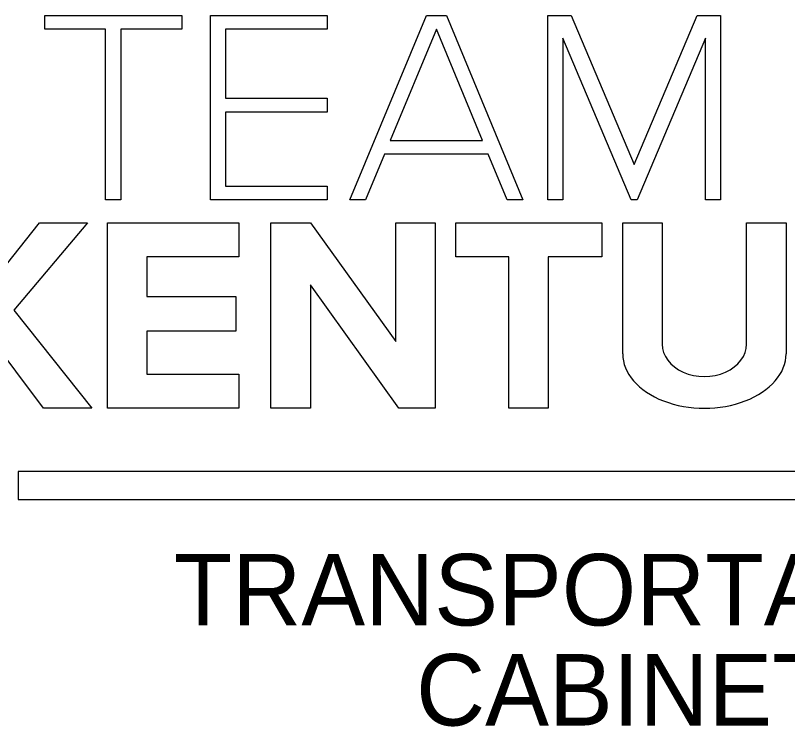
# Model space of a CAD drawing. Extents: x -0.44 to 3, y 0 to 1.83.
# Drawn here: x 0.69858 to 0.73486, y 0.06207 to 0.09551 of the extents above; entities that cross this region are included whole.
import ezdxf

# ---------------------------------------------------------------- set-up
doc = ezdxf.new("R2010")
doc.units = 0
doc.layers.add('SB_PL_SBL0_PR', color=7, linetype='Continuous')

msp = doc.modelspace()

# ---------------------------------------------------------------- linework, layer by layer
at = {"layer": 'SB_PL_SBL0_PR'}
for points in [[(0.70353, 0.086831), (0.702818, 0.086831), (0.702818, 0.094855), (0.699955, 0.094855), (0.699955, 0.095506), (0.706393, 0.095506), (0.706393, 0.094855), (0.70353, 0.094855)], [(0.708455, 0.087482), (0.71323, 0.087482), (0.71323, 0.086831), (0.707743, 0.086831), (0.707743, 0.095506), (0.71323, 0.095506), (0.71323, 0.094855), (0.708455, 0.094855), (0.708455, 0.091612), (0.71323, 0.091612), (0.71323, 0.090961), (0.708455, 0.090961)], [(0.721689, 0.086831), (0.720799, 0.088979), (0.715923, 0.088979), (0.715032, 0.086831), (0.714293, 0.086831), (0.717888, 0.095506), (0.718834, 0.095506), (0.722429, 0.086831)], [(0.73061, 0.095506), (0.731716, 0.095506), (0.731716, 0.086831), (0.731004, 0.086831), (0.731004, 0.094432), (0.727795, 0.086831), (0.727511, 0.086831), (0.724302, 0.094432), (0.724302, 0.086831), (0.72359, 0.086831), (0.72359, 0.095506), (0.724696, 0.095506), (0.727653, 0.088503)], [(0.716193, 0.08963), (0.720529, 0.08963), (0.718361, 0.094862)], [(0.70197, 0.085755), (0.698499, 0.081651), (0.702175, 0.077039), (0.699889, 0.077039), (0.697273, 0.080522), (0.696591, 0.079716), (0.696591, 0.077039), (0.694737, 0.077039), (0.694737, 0.085755), (0.696591, 0.085755), (0.696591, 0.08184), (0.699713, 0.085755)], [(0.704754, 0.080668), (0.704754, 0.078644), (0.709072, 0.078644), (0.709072, 0.077039), (0.702901, 0.077039), (0.702901, 0.085755), (0.709072, 0.085755), (0.709072, 0.08415), (0.704754, 0.08415), (0.704754, 0.082285), (0.708936, 0.082285), (0.708936, 0.080668)], [(0.716598, 0.077039), (0.712438, 0.082836), (0.712438, 0.077039), (0.710585, 0.077039), (0.710585, 0.085755), (0.712445, 0.085755), (0.716452, 0.080171), (0.716452, 0.085755), (0.718306, 0.085755), (0.718306, 0.077039)], [(0.723616, 0.08415), (0.723616, 0.077039), (0.721762, 0.077039), (0.721762, 0.08415), (0.719268, 0.08415), (0.719268, 0.085755), (0.726143, 0.085755), (0.726143, 0.08415)], [(0.6987, 0.072755), (0.75741, 0.072755), (0.75741, 0.074071), (0.6987, 0.074071)]]:
    msp.add_lwpolyline(points, close=True, dxfattribs=at)
for points in [[(0.727116, 0.079602), (0.727116, 0.085755), (0.728969, 0.085755), (0.728969, 0.080053)], [(0.73294, 0.080053), (0.73294, 0.085755), (0.734793, 0.085755), (0.734793, 0.079602)]]:
    msp.add_lwpolyline(points, dxfattribs=at)
for centre, major_axis, ratio in [((0.730955, 0.080053), (-0.001985, 0), 0.766361), ((0.730955, 0.079602), (-0.003839, 0), 0.667906)]:
    msp.add_ellipse(centre, major_axis=major_axis, ratio=ratio, start_param=0, end_param=3.141593, dxfattribs=at)

# ---------------------------------------------------------------- texts
for s, height, p in [('TRANSPORTATION', 0.00336182, (0.70602, 0.066827)), ('CABINET', 0.0033618, (0.717406, 0.062121))]:
    msp.add_text(s, height=height, dxfattribs=at).set_placement(p)

doc.saveas('drawing.dxf')
